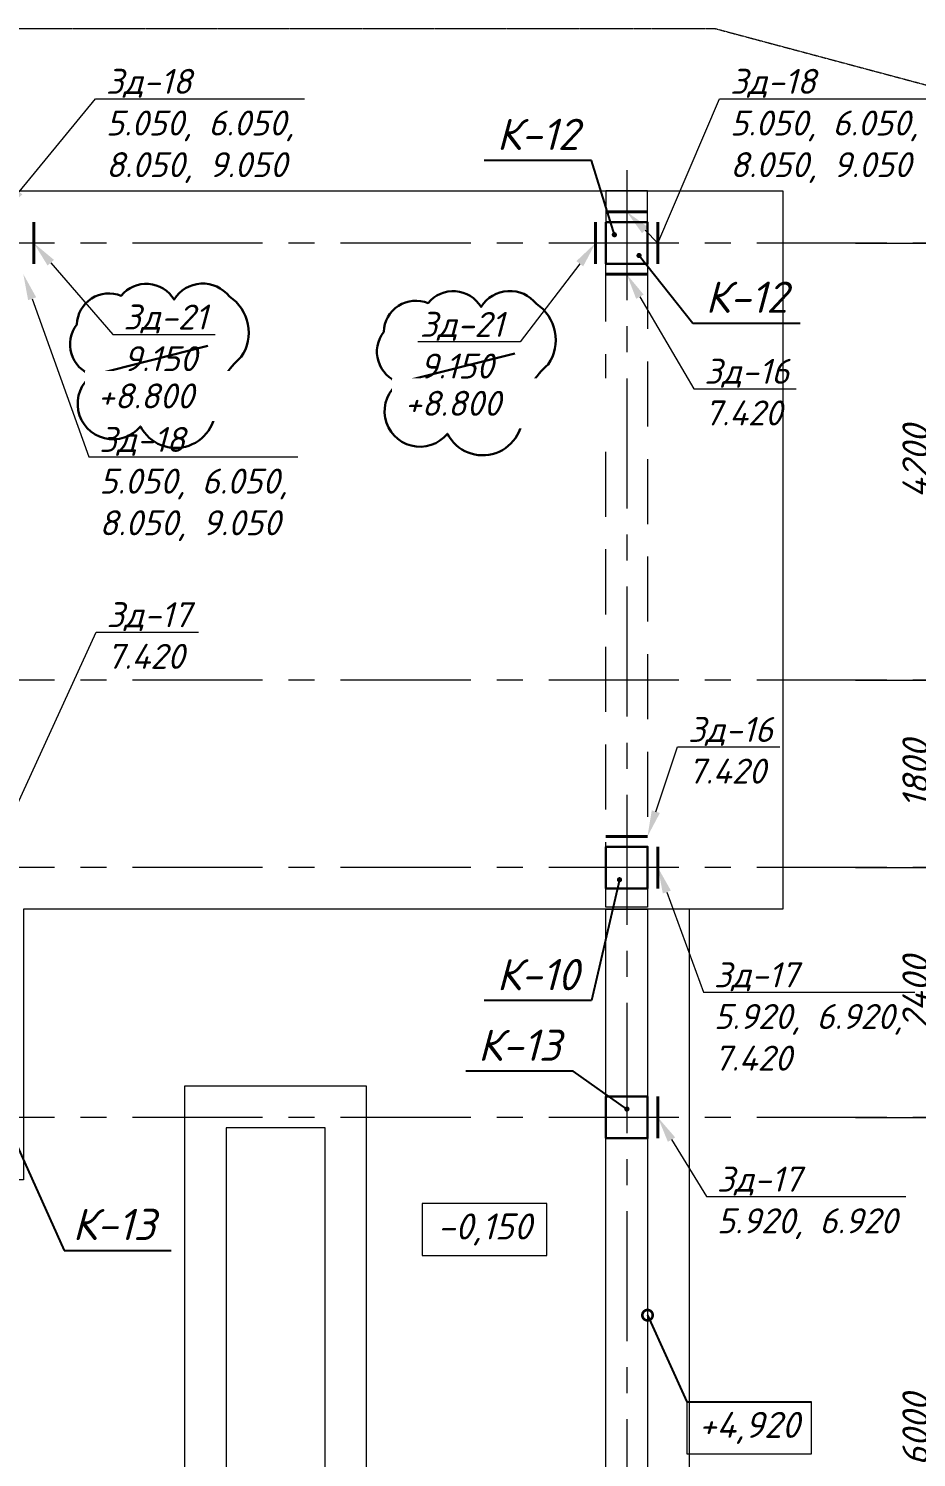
# Model space of a CAD drawing. Header units: millimetres. Extents: x -14920 to 775780, y -118968 to -4590.
# Drawn here: x 61900 to 70435, y -51472 to -37746 of the extents above; entities that cross this region are included whole.
import ezdxf
from ezdxf import colors
from ezdxf.entities.mleader import LeaderData, LeaderLine
from ezdxf.enums import TextEntityAlignment as Align
from ezdxf.math import Vec2, Vec3

# ---------------------------------------------------------------- set-up
doc = ezdxf.new("R2010")
doc.units = ezdxf.units.MM
doc.header["$PDMODE"] = 35
for name, pattern in [('CENTERX2', [4, 2.5, -0.5, 0.5, -0.5]), ('DASHED2', [0.375, 0.25, -0.125]), ('HIDDEN2', [4.7625, 3.175, -1.5875])]:
    doc.linetypes.add(name, pattern=pattern)
doc.layers.get('Defpoints').update_dxf_attribs({"color": 1, "lineweight": 0})
for name, color, linetype, lineweight in [('!!!!ИЗМ.4', 104, 'Continuous', 30), ('#Закл выноски и размеры', 7, 'Continuous', 13), ('#Закладные', 10, 'Continuous', 40), ('k_ Выноски', 7, 'Continuous', 13), ('k_ Осевая', 8, 'CENTERX2', 9), ('k_ Осевые размеры', 251, 'Continuous', 5), ('k_ Отметки', 251, 'Continuous', 13), ('k_ Позиции', 1, 'Continuous', 13), ('Балки', 24, 'DASHED2', 5), ('Колонна', 84, 'Continuous', 30), ('Линия пунктир', 190, 'HIDDEN2', 9), ('Линия Тонкая', 86, 'Continuous', 9), ('Перекрытие. Отм. 0.000', 214, 'Continuous', 40)]:
    doc.layers.add(name, color=color, linetype=linetype, lineweight=lineweight)
doc.styles.get("Standard").update_dxf_attribs({"font": 'isocpeur.ttf'})
doc.styles.add('STEP PR', font='isocpeui.ttf')
doc.dimstyles.get("Standard").update_dxf_attribs({"dimtxt": 0.18, "dimasz": 0.18, "dimexe": 0.18, "dimexo": 0.0625, "dimgap": 0.09, "dimtad": 0, "dimtih": 1, "dimtoh": 1, "dimdec": 4, "dimzin": 0, "dimdsep": 46, "dimtxsty": 'Standard', "dimcen": 0.09, "dimadec": 0, "dimazin": 0, "dimtfac": 1, "dimtdec": 4, "dimtofl": 0, "dimtmove": 0, "dimatfit": 3, "dimfxl": 1, "dimtolj": 1, "dimtzin": 0, "dimarcsym": 0})
doc.dimstyles.new('STEP PR', dxfattribs={"dimscale": 100, "dimtxt": 2.5, "dimasz": 2, "dimexe": 1, "dimexo": 2, "dimgap": 1, "dimtad": 1, "dimdec": 4, "dimlfac": -1, "dimtxsty": 'STEP PR', "dimblk": 'ARCHTICK', "dimcen": 2, "dimdle": 1.5, "dimclrt": 1, "dimadec": 0, "dimazin": 0, "dimtfac": 1, "dimtdec": 4, "dimtmove": 1, "dimatfit": 3, "dimldrblk": 'DOTSMALL', "dimfxl": 1, "dimtolj": 1, "dimtzin": 0, "dimarcsym": 0})

# ---------------------------------------------------------------- blocks, each defined once
blk = doc.blocks.new('_ArchTick')
at = {"color": 0, "linetype": 'ByBlock', "const_width": 0.15}
blk.add_lwpolyline([(-0.5, -0.5), (0.5, 0.5)], dxfattribs=at)
blk = doc.blocks.new('*D2259')
at = {"layer": 'Defpoints', "color": 0, "transparency": 16777216}
for p in [(69650, 6000), (70650, 6000), (69650, 0)]:
    blk.add_point(p, dxfattribs=at)
at = {"layer": 'k_ Осевые размеры', "color": 0, "lineweight": -2, "transparency": 16777216}
for p, q in [((70650, -150), (70650, 6150)), ((69850, 6000), (70750, 6000)), ((69850, 0), (70750, 0))]:
    blk.add_line(p, q, dxfattribs=at)
at = {"layer": 'k_ Осевые размеры', "color": 0, "lineweight": -2, "transparency": 16777216, "xscale": 200, "yscale": 200, "zscale": 200}
for p, rotation in [((70650, 6000), 90), ((70650, 0), 270)]:
    blk.add_blockref('_ArchTick', p, dxfattribs=dict(at, rotation=rotation))
at = {"layer": 'k_ Осевые размеры', "color": 1, "transparency": 16777216, "insert": (70425, 3000), "char_height": 250, "attachment_point": 5, "rotation": 90, "style": 'STEP PR'}
blk.add_mtext('\\A1;6000', dxfattribs=at)
blk = doc.blocks.new('_DotSmall')
at = {"color": 0, "linetype": 'ByBlock', "const_width": 0.5}
blk.add_lwpolyline([(-0.0625, 0, 1), (0.0625, 0, 1)], format="xyb", close=True, dxfattribs=at)
blk = doc.blocks.new('*D2260')
at = {"layer": 'Defpoints', "color": 0, "transparency": 16777216}
for p in [(69650, 10200), (70650, 10200), (69650, 8400)]:
    blk.add_point(p, dxfattribs=at)
at = {"layer": 'k_ Осевые размеры', "color": 0, "lineweight": -2, "transparency": 16777216}
for p, q in [((70650, 8250), (70650, 10350)), ((69850, 10200), (70750, 10200)), ((69850, 8400), (70750, 8400))]:
    blk.add_line(p, q, dxfattribs=at)
at = {"layer": 'k_ Осевые размеры', "color": 0, "lineweight": -2, "transparency": 16777216, "xscale": 200, "yscale": 200, "zscale": 200}
for p, rotation in [((70650, 10200), 90), ((70650, 8400), 270)]:
    blk.add_blockref('_ArchTick', p, dxfattribs=dict(at, rotation=rotation))
at = {"layer": 'k_ Осевые размеры', "color": 1, "transparency": 16777216, "insert": (70425, 9300), "char_height": 250, "attachment_point": 5, "rotation": 90, "style": 'STEP PR'}
blk.add_mtext('\\A1;1800', dxfattribs=at)
blk = doc.blocks.new('*D2261')
at = {"layer": 'Defpoints', "color": 0, "transparency": 16777216}
for p in [(69650, 14400), (70650, 14400), (69650, 10200)]:
    blk.add_point(p, dxfattribs=at)
at = {"layer": 'k_ Осевые размеры', "color": 0, "lineweight": -2, "transparency": 16777216}
for p, q in [((70650, 10050), (70650, 14550)), ((69850, 14400), (70750, 14400)), ((69850, 10200), (70750, 10200))]:
    blk.add_line(p, q, dxfattribs=at)
at = {"layer": 'k_ Осевые размеры', "color": 0, "lineweight": -2, "transparency": 16777216, "xscale": 200, "yscale": 200, "zscale": 200}
for p, rotation in [((70650, 14400), 90), ((70650, 10200), 270)]:
    blk.add_blockref('_ArchTick', p, dxfattribs=dict(at, rotation=rotation))
at = {"layer": 'k_ Осевые размеры', "color": 1, "transparency": 16777216, "insert": (70425, 12300), "char_height": 250, "attachment_point": 5, "rotation": 90, "style": 'STEP PR'}
blk.add_mtext('\\A1;4200', dxfattribs=at)
blk = doc.blocks.new('*D2262')
at = {"layer": 'Defpoints', "color": 0, "transparency": 16777216}
for p in [(69650, 14400), (69650, 0), (71350, 0)]:
    blk.add_point(p, dxfattribs=at)
at = {"layer": 'k_ Осевые размеры', "color": 0, "lineweight": -2, "transparency": 16777216}
for p, q in [((71350, 14550), (71350, -150)), ((69850, 14400), (71450, 14400)), ((69850, 0), (71450, 0))]:
    blk.add_line(p, q, dxfattribs=at)
at = {"layer": 'k_ Осевые размеры', "color": 0, "lineweight": -2, "transparency": 16777216, "xscale": 200, "yscale": 200, "zscale": 200}
for p, rotation in [((71350, 14400), 90), ((71350, 0), 270)]:
    blk.add_blockref('_ArchTick', p, dxfattribs=dict(at, rotation=rotation))
at = {"layer": 'k_ Осевые размеры', "color": 1, "transparency": 16777216, "insert": (71125, 7200), "char_height": 250, "attachment_point": 5, "rotation": 90, "style": 'STEP PR'}
blk.add_mtext('\\A1;14400', dxfattribs=at)
blk = doc.blocks.new('*D2263')
at = {"layer": 'Defpoints', "color": 0, "transparency": 16777216}
for p in [(69650, 8400), (70650, 8400), (69650, 6000)]:
    blk.add_point(p, dxfattribs=at)
at = {"layer": 'k_ Осевые размеры', "color": 0, "lineweight": -2, "transparency": 16777216}
for p, q in [((70650, 5850), (70650, 8550)), ((69850, 8400), (70750, 8400)), ((69850, 6000), (70750, 6000))]:
    blk.add_line(p, q, dxfattribs=at)
at = {"layer": 'k_ Осевые размеры', "color": 0, "lineweight": -2, "transparency": 16777216, "xscale": 200, "yscale": 200, "zscale": 200}
for p, rotation in [((70650, 8400), 90), ((70650, 6000), 270)]:
    blk.add_blockref('_ArchTick', p, dxfattribs=dict(at, rotation=rotation))
at = {"layer": 'k_ Осевые размеры', "color": 1, "transparency": 16777216, "insert": (70425, 7200), "char_height": 250, "attachment_point": 5, "rotation": 90, "style": 'STEP PR'}
blk.add_mtext('\\A1;2400', dxfattribs=at)
blk = doc.blocks.new('*U2186')
blk.add_lwpolyline([(-200, -200), (200, -200), (200, 200), (-200, 200)], close=True)
blk = doc.blocks.new('*U2358')
at = {"layer": 'Балки', "ltscale": 2500}
for points in [[(67450, 14600), (67850, 14600), (67850, 14900), (67450, 14900)], [(67450, 14200), (67850, 14200), (67850, 8020), (67450, 8020)]]:
    blk.add_lwpolyline(points, close=True, dxfattribs=at)
at = {"layer": 'Линия Тонкая'}
blk.add_lwpolyline([(67450, 8000), (67850, 8000), (67850, 200), (67450, 200)], close=True, dxfattribs=at)
for p in [(67650, 14400), (67650, 8400), (67650, 6000)]:
    blk.add_blockref('*U2186', p)
blk = doc.blocks.new('REINFORCED_CONCRETE')
blk = doc.blocks.new('*U2241')
at = {"layer": 'k_ Осевая', "ltscale": 500}
for points in [[(67650, 15100), (67650, -3900)], [(72150, 14400), (23500, 14400)], [(72150, 10200), (39900, 10200)], [(72150, 8400), (33900, 8400)], [(72150, 6000), (-4500, 6000)]]:
    blk.add_lwpolyline(points, dxfattribs=at)
at = {"layer": 'k_ Осевые размеры'}
for base, p1, p2, picture, middle in [((70650, 14400), (69650, 10200), (69650, 14400), '*D2261', (70425, 12300)), ((71350, 0), (69650, 14400), (69650, 0), '*D2262', (71125, 7200)), ((70650, 10200), (69650, 8400), (69650, 10200), '*D2260', (70425, 9300)), ((70650, 8400), (69650, 6000), (69650, 8400), '*D2263', (70425, 7200)), ((70650, 6000), (69650, 0), (69650, 6000), '*D2259', (70425, 3000))]:
    dim = blk.add_linear_dim(base=base, p1=p1, p2=p2, angle=90, dimstyle='STEP PR', dxfattribs=at)
    dim.commit()
    dim.dimension.update_dxf_attribs({"geometry": picture, "text_midpoint": middle})

msp = doc.modelspace()

# ---------------------------------------------------------------- linework, layer by layer
at = {"layer": '!!!!ИЗМ.4'}
for points in [[(63830.7391, -40319.56262, 0.52056705), (63299.30681, -40349.48366, 0.52056705), (63299.30681, -40349.48366, 0.52056705), (62790.32656, -40312.08289, 0.52056705), (62790.32656, -40312.08289, 0.52056705), (62363.68269, -40588.84985, 0.52056705), (62363.68269, -40588.84985, 0.52056705), (62513.38209, -41075.06301, 0.52056705), (62513.38209, -41075.06301, 1.138850238), (62975.98761, -41567.32283, 0.52056705), (62975.98761, -41567.32283, 0.8711724531), (63689.08816, -41317.59341, 0.52056705), (63689.08816, -41317.59341, -0.1567937114), (63945.09929, -40900.52716, 0.52056705), (63945.09929, -40900.52716, 0.4174855562)], [(66781.27555, -40390.51475, 0.52056705), (66249.84326, -40420.43579, 0.52056705), (66249.84326, -40420.43579, 0.52056705), (65740.86301, -40383.03502, 0.52056705), (65740.86301, -40383.03502, 0.52056705), (65314.21914, -40659.80197, 0.52056705), (65314.21914, -40659.80197, 0.52056705), (65463.91854, -41146.01514, 0.52056705), (65463.91854, -41146.01514, 1.138850238), (65926.52406, -41638.27495, 0.52056705), (65926.52406, -41638.27495, 0.8711724531), (66639.62461, -41388.54554, 0.52056705), (66639.62461, -41388.54554, -0.1567937114), (66895.63574, -40971.47928, 0.52056705), (66895.63574, -40971.47928, 0.4174855562)]]:
    msp.add_lwpolyline(points, format="xyb", close=True, dxfattribs=at)
for points in [[(63622.65568, -40795.28676), (62513.38209, -41075.06301)], [(66573.19213, -40866.23889), (65463.91854, -41146.01514)]]:
    msp.add_lwpolyline(points, dxfattribs=at)
at = {"layer": '#Закладные'}
for points in [[(67450, -39505.94546), (67850, -39505.94546)], [(67950, -39605.94546), (67950, -40005.94546)], [(67950, -45605.94546), (67950, -46005.94546)], [(67950, -48005.94546), (67950, -48405.94546)]]:
    msp.add_lwpolyline(points, dxfattribs=at)
at = {"layer": '#Закладные', "color": 5}
for points in [[(61950, -39605.94546), (61950, -40005.94546)], [(67350, -40005.94546), (67350, -39605.94546)], [(67450, -40105.94546), (67850, -40105.94546)], [(67450, -45505.94546), (67850, -45505.94546)]]:
    msp.add_lwpolyline(points, dxfattribs=at)
at = {"layer": 'k_ Отметки'}
for points in [[(65683.28603, -49532.6759), (66883.28603, -49532.6759), (66883.28603, -49032.6759), (65683.28603, -49032.6759)], [(68226.59707, -51438.68673), (69426.59707, -51438.68673), (69426.59707, -50938.68673), (68226.59707, -50938.68673)]]:
    msp.add_lwpolyline(points, close=True, dxfattribs=at)
at = {"layer": 'Линия пунктир'}
msp.add_lwpolyline([(-14920, -46413.67032), (-14920, -42175.94546), (-3100, -40505.94546), (14900, -40205.94546), (22500, -37745.94546), (68500, -37745.94546), (74340, -39305.94546)], dxfattribs=at)
at = {"layer": 'Линия Тонкая'}
for points in [[(63400, -52705.94546), (65150, -52705.94546), (65150, -47905.94546), (63400, -47905.94546)], [(63800, -52305.94546), (64750, -52305.94546), (64750, -48305.94546), (63800, -48305.94546)]]:
    msp.add_lwpolyline(points, close=True, dxfattribs=at)
at = {"layer": 'Перекрытие. Отм. 0.000', "lineweight": 5}
msp.add_lwpolyline([(58350, -39305.94546), (58350, -40005.94546), (58230, -40005.94546), (58230, -45085.94546), (59550, -45085.94546), (59550, -44585.94546), (61570, -44585.94546), (61570, -40005.94546), (61450, -40005.94546), (61450, -39305.94546), (67950, -39305.94546), (67950, -39305.94546), (69150, -39305.94546), (69150, -46205.94546), (61850, -46205.94546), (61850, -48805.94546), (33690, -48805.94546), (33690, -42605.94546), (34070, -42605.94546), (34070, -40005.94546), (33950, -40005.94546), (33950, -39605.94546), (33950, -39605.94546), (33950, -39305.94546)], close=True, dxfattribs=at)
for points in [[(68250, -46205.94546), (68250, -54805.94546), (61050, -54805.94546), (61050, -48805.94546)], [(67850, -46205.94546), (67850, -54405.94546), (61450, -54405.94546), (61450, -48805.94546)]]:
    msp.add_lwpolyline(points, dxfattribs=at)

# ---------------------------------------------------------------- block references
at = {"layer": 'k_ Осевая'}
msp.add_blockref('*U2241', (0, -54205.94546), dxfattribs=at)
at = {"layer": 'k_ Позиции'}
ref = msp.add_blockref('REINFORCED_CONCRETE', (66795.47445, -39012.17514), dxfattribs=dict(at, xscale=100, yscale=100, zscale=100))
ref.add_attrib('POSITION', 'К-12', dxfattribs={"layer": '0', "color": 0, "linetype": 'ByBlock', "height": 300, "style": 'STEP PR', "flags": 2}).set_placement((66795.47445, -38912.17514), align=Align.CENTER)
ref = msp.add_blockref('REINFORCED_CONCRETE', (68801.79846, -40576.47987), dxfattribs=dict(at, xscale=100, yscale=100, zscale=100))
ref.add_attrib('POSITION', 'К-12', dxfattribs={"layer": '0', "color": 0, "linetype": 'ByBlock', "height": 300, "style": 'STEP PR', "flags": 2}).set_placement((68801.79846, -40476.47987), align=Align.CENTER)
ref = msp.add_blockref('REINFORCED_CONCRETE', (66795.47445, -47084.21312), dxfattribs=dict(at, xscale=100, yscale=100, zscale=100))
ref.add_attrib('POSITION', 'К-10', dxfattribs={"layer": '0', "color": 0, "linetype": 'ByBlock', "height": 300, "style": 'STEP PR', "flags": 2}).set_placement((66795.47445, -46984.21312), align=Align.CENTER)
ref = msp.add_blockref('REINFORCED_CONCRETE', (66618.45952, -47762.61713), dxfattribs=dict(at, xscale=100, yscale=100, zscale=100))
ref.add_attrib('POSITION', 'К-13', dxfattribs={"layer": '0', "color": 0, "linetype": 'ByBlock', "height": 300, "style": 'STEP PR', "flags": 2}).set_placement((66618.45952, -47662.61713), align=Align.CENTER)
ref = msp.add_blockref('REINFORCED_CONCRETE', (62756.63183, -49484.21312), dxfattribs=dict(at, xscale=-100, yscale=100, zscale=100, rotation=4.156675004196587e-12))
ref.add_attrib('POSITION', 'К-13', dxfattribs={"layer": '0', "color": 0, "linetype": 'ByBlock', "height": 300, "style": 'STEP PR', "flags": 2}).set_placement((62721.17729, -49384.21312), align=Align.CENTER)
at = {"layer": 'Колонна'}
msp.add_blockref('*U2358', (0, -54205.94546), dxfattribs=at)

# ---------------------------------------------------------------- texts
at = {"layer": 'k_ Отметки', "char_height": 250, "width": 1200, "attachment_point": 5, "style": 'STEP PR'}
for s, insert in [('-0,150', (66283.28603, -49282.6759)), ('+4,920', (68826.59707, -51188.68673))]:
    msp.add_mtext(s, dxfattribs=dict(at, insert=insert))

# ---------------------------------------------------------------- leaders
at = {"layer": '#Закл выноски и размеры'}
ml = msp.add_multileader_mtext('Standard', dxfattribs=at)
ml.set_content('Зд-18\\P5.050, 6.050,\\P8.050, 9.050', color=256, style='STEP PR')
ml.set_leader_properties(color=256, linetype='ByLayer', lineweight=-1)
ml.build(insert=Vec2(0, 0))
ml.multileader.update_dxf_attribs({"text_left_attachment_type": 6, "text_right_attachment_type": 6, "dogleg_length": 0, "arrow_head_size": 250})
ctx = ml.context
ctx.base_point, ctx.char_height, ctx.arrow_head_size, ctx.landing_gap_size, ctx.plane_origin = Vec3(62543.17061, -38421.14987), 240, 250, 100, Vec3(78742.95338, -42922.93599)
ctx.left_attachment, ctx.right_attachment = 6, 6
notes = []
notes.append((ctx, [(0, (1, 1, 0), (62543.17061, -38421.14987), (1, 0), 0, [(0, [(61650, -39505.94546)], 0, [])])]))
ctx.mtext.insert, ctx.mtext.rotation, ctx.mtext.width, ctx.mtext.flow_direction = Vec3(62643.17061, -38133.14987), 6.2831853072, 2679.7530317, 5
ml = msp.add_multileader_mtext('Standard', dxfattribs=at)
ml.set_content('Зд-18\\P5.050, 6.050,\\P8.050, 9.050', color=256, style='STEP PR')
ml.set_leader_properties(color=256, linetype='ByLayer', lineweight=-1)
ml.build(insert=Vec2(0, 0))
ml.multileader.update_dxf_attribs({"text_left_attachment_type": 6, "text_right_attachment_type": 6, "dogleg_length": 0, "arrow_head_size": 250})
ctx = ml.context
ctx.base_point, ctx.char_height, ctx.arrow_head_size, ctx.landing_gap_size, ctx.plane_origin = Vec3(68543.17061, -38421.14987), 240, 250, 100, Vec3(84742.95338, -42922.93599)
ctx.left_attachment, ctx.right_attachment = 6, 6
notes.append((ctx, [(0, (1, 1, 0), (68543.17061, -38421.14987), (1, 0), 0, [(1, [(67650, -39505.94546), (67950, -39805.94546)], 0, [])])]))
ctx.mtext.insert, ctx.mtext.rotation, ctx.mtext.width, ctx.mtext.flow_direction = Vec3(68643.17061, -38133.14987), 6.2831853072, 2679.7530317, 5
at = {"layer": '#Закл выноски и размеры', "color": 5}
ml = msp.add_multileader_mtext('Standard', dxfattribs=at)
ml.set_content('Зд-21\\P9.150', color=5, style='STEP PR')
ml.set_leader_properties(color=256, linetype='ByLayer', lineweight=-1)
ml.build(insert=Vec2(0, 0))
ml.multileader.update_dxf_attribs({"text_left_attachment_type": 6, "text_right_attachment_type": 6, "dogleg_length": 0, "arrow_head_size": 250})
ctx = ml.context
ctx.base_point, ctx.char_height, ctx.arrow_head_size, ctx.landing_gap_size, ctx.plane_origin = Vec3(62711.25089, -40684.89281), 240, 250, 100, Vec3(79177.3701, -48848.56496)
ctx.left_attachment, ctx.right_attachment = 6, 6
notes.append((ctx, [(0, (1, 1, 0), (62711.25089, -40684.89281), (1, 0), 0, [(1, [(61950, -39805.94546)], 0, [])])]))
ctx.mtext.insert, ctx.mtext.rotation, ctx.mtext.width, ctx.mtext.flow_direction = Vec3(62811.25089, -40396.89281), 6.2831853072, 1886.4699691, 5
ml = msp.add_multileader_mtext('Standard', dxfattribs=at)
ml.set_content('Зд-21\\P9.150', color=5, style='STEP PR')
ml.set_leader_properties(color=256, linetype='ByLayer', lineweight=-1)
ml.build(insert=Vec2(0, 0))
ml.multileader.update_dxf_attribs({"text_left_attachment_type": 6, "text_right_attachment_type": 6, "dogleg_length": 0, "arrow_head_size": 250})
ctx = ml.context
ctx.base_point, ctx.char_height, ctx.arrow_head_size, ctx.landing_gap_size, ctx.plane_origin = Vec3(65561.78734, -40755.84494), 240, 250, 100, Vec3(81909.69326, -48983.53578)
ctx.left_attachment, ctx.right_attachment = 6, 6
notes.append((ctx, [(1, (1, 1, 0), (66626.15098, -40755.84494), (-1, 0), 0, [(1, [(67350.67254, -39805.94546)], 0, [])])]))
ctx.mtext.insert, ctx.mtext.rotation, ctx.mtext.width, ctx.mtext.flow_direction = Vec3(65661.78734, -40467.84494), 6.2831853072, 1886.4699691, 5
at = {"layer": '#Закл выноски и размеры'}
ml = msp.add_multileader_mtext('Standard', dxfattribs=at)
ml.set_content('Зд-18\\P5.050, 6.050,\\P8.050, 9.050', color=256, style='STEP PR')
ml.set_leader_properties(color=256, linetype='ByLayer', lineweight=-1)
ml.build(insert=Vec2(0, 0))
ml.multileader.update_dxf_attribs({"text_left_attachment_type": 6, "text_right_attachment_type": 6, "dogleg_length": 0, "arrow_head_size": 250})
ctx = ml.context
ctx.base_point, ctx.char_height, ctx.arrow_head_size, ctx.landing_gap_size, ctx.plane_origin = Vec3(62479.80531, -41861.26288), 240, 250, 100, Vec3(78791.50872, -45082.86282)
ctx.left_attachment, ctx.right_attachment = 6, 6
notes.append((ctx, [(0, (1, 1, 0), (62479.80531, -41861.26288), (1, 0), 0, [(0, [(61850, -40105.94546)], 0, [])])]))
ctx.mtext.insert, ctx.mtext.rotation, ctx.mtext.width, ctx.mtext.flow_direction = Vec3(62579.80531, -41573.26288), 6.2831853072, 2679.7530317, 5
at = {"layer": '#Закл выноски и размеры', "color": 5}
ml = msp.add_multileader_mtext('Standard', dxfattribs=at)
ml.set_content('Зд-16\\P7.420', color=5, style='STEP PR')
ml.set_leader_properties(color=256, linetype='ByLayer', lineweight=-1)
ml.build(insert=Vec2(0, 0))
ml.multileader.update_dxf_attribs({"text_left_attachment_type": 6, "text_right_attachment_type": 6, "dogleg_length": 0, "arrow_head_size": 250})
ctx = ml.context
ctx.base_point, ctx.char_height, ctx.arrow_head_size, ctx.landing_gap_size, ctx.plane_origin = Vec3(68295.43755, -41206.3739), 240, 250, 100, Vec3(84820.884, -50528.22748)
ctx.left_attachment, ctx.right_attachment = 6, 6
notes.append((ctx, [(0, (1, 1, 0), (68295.43755, -41206.3739), (1, 0), 0, [(1, [(67650, -40105.94546)], 0, [])])]))
ctx.mtext.insert, ctx.mtext.rotation, ctx.mtext.width, ctx.mtext.flow_direction = Vec3(68395.43755, -40918.3739), 6.2831853072, 1886.4699691, 5
at = {"layer": '#Закл выноски и размеры'}
ml = msp.add_multileader_mtext('Standard', dxfattribs=at)
ml.set_content('Зд-17\\P7.420', color=256, style='STEP PR')
ml.set_leader_properties(color=256, linetype='ByLayer', lineweight=-1)
ml.build(insert=Vec2(0, 0))
ml.multileader.update_dxf_attribs({"text_left_attachment_type": 6, "text_right_attachment_type": 6, "dogleg_length": 0, "arrow_head_size": 250})
ctx = ml.context
ctx.base_point, ctx.char_height, ctx.arrow_head_size, ctx.landing_gap_size, ctx.plane_origin = Vec3(62550.25002, -43544.59546), 240, 250, 100, Vec3(72051.3271, -49304.0588)
ctx.left_attachment, ctx.right_attachment = 6, 6
notes.append((ctx, [(0, (1, 1, 0), (62550.25002, -43544.59546), (1, 0), 0, [(0, [(61650, -45505.94546)], 0, [])])]))
ctx.mtext.insert, ctx.mtext.rotation, ctx.mtext.width, ctx.mtext.defined_height, ctx.mtext.flow_direction = Vec3(62650.25002, -43256.59546), 6.2831853072, 2507.8505885, 1041.78184, 5
at = {"layer": '#Закл выноски и размеры', "color": 5}
ml = msp.add_multileader_mtext('Standard', dxfattribs=at)
ml.set_content('Зд-16\\P7.420', color=5, style='STEP PR')
ml.set_leader_properties(color=256, linetype='ByLayer', lineweight=-1)
ml.build(insert=Vec2(0, 0))
ml.multileader.update_dxf_attribs({"text_left_attachment_type": 6, "text_right_attachment_type": 6, "dogleg_length": 0, "arrow_head_size": 250})
ctx = ml.context
ctx.base_point, ctx.char_height, ctx.arrow_head_size, ctx.landing_gap_size, ctx.plane_origin = Vec3(68138.38818, -44647.1176), 240, 250, 100, Vec3(84663.83463, -53968.97118)
ctx.left_attachment, ctx.right_attachment = 6, 6
notes.append((ctx, [(0, (1, 1, 0), (68138.38818, -44647.1176), (1, 0), 0, [(1, [(67850, -45505.94546)], 0, [])])]))
ctx.mtext.insert, ctx.mtext.rotation, ctx.mtext.width, ctx.mtext.flow_direction = Vec3(68238.38818, -44359.1176), 6.2831853072, 1886.4699691, 5
at = {"layer": '#Закл выноски и размеры'}
ml = msp.add_multileader_mtext('Standard', dxfattribs=at)
ml.set_content('Зд-17\\P5.920, 6.920, 7.420', color=256, style='STEP PR')
ml.set_leader_properties(color=256, linetype='ByLayer', lineweight=-1)
ml.build(insert=Vec2(0, 0))
ml.multileader.update_dxf_attribs({"text_left_attachment_type": 6, "text_right_attachment_type": 6, "dogleg_length": 0, "arrow_head_size": 250})
ctx = ml.context
ctx.base_point, ctx.char_height, ctx.arrow_head_size, ctx.landing_gap_size, ctx.plane_origin = Vec3(68388.18516, -47004.37536), 240, 250, 100, Vec3(79075.95754, -50043.37049)
ctx.left_attachment, ctx.right_attachment = 6, 6
notes.append((ctx, [(0, (1, 1, 0), (68388.18516, -47004.37536), (1, 0), 0, [(0, [(67950, -45805.94546)], 0, [])])]))
ctx.mtext.insert, ctx.mtext.rotation, ctx.mtext.width, ctx.mtext.defined_height, ctx.mtext.flow_direction = Vec3(68488.18516, -46716.37536), 6.2831853072, 1913.6363636, 753.78184, 5
ml = msp.add_multileader_mtext('Standard', dxfattribs=at)
ml.set_content('Зд-17\\P5.920, 6.920', color=256, style='STEP PR')
ml.set_leader_properties(color=256, linetype='ByLayer', lineweight=-1)
ml.build(insert=Vec2(0, 0))
ml.multileader.update_dxf_attribs({"text_left_attachment_type": 6, "text_right_attachment_type": 6, "dogleg_length": 0, "arrow_head_size": 250})
ctx = ml.context
ctx.base_point, ctx.char_height, ctx.arrow_head_size, ctx.landing_gap_size, ctx.plane_origin = Vec3(68416.20636, -48967.32853), 240, 250, 100, Vec3(79075.95754, -52443.37049)
ctx.left_attachment, ctx.right_attachment = 6, 6
notes.append((ctx, [(0, (1, 1, 0), (68416.20636, -48967.32853), (1, 0), 0, [(0, [(67950, -48205.94546)], 0, [])])]))
ctx.mtext.insert, ctx.mtext.rotation, ctx.mtext.width, ctx.mtext.defined_height, ctx.mtext.flow_direction = Vec3(68516.20636, -48679.32853), 6.2831853072, 1913.6363636, 753.78184, 5
at = {"layer": 'k_ Выноски', "ltscale": 100}
for points in [[(67531.30833, -39726.16731), (67311.06399, -39012.17514), (66279.88491, -39012.17514)], [(67768.69167, -39926.16731), (68286.20892, -40576.47987), (69317.388, -40576.47987)], [(67580.47855, -45922.74425), (67311.06399, -47084.21312), (66279.88491, -47084.21312)], [(67651.92967, -48125.31636), (67134.04906, -47762.61713), (66102.86998, -47762.61713)], [(61719.52145, -48322.74425), (62241.04229, -49484.21312), (63272.22137, -49484.21312)]]:
    msp.add_leader(points, dimstyle='Standard', override={"dimscale": 100, "dimtxt": 2.5, "dimasz": 2, "dimexe": 1, "dimexo": 2, "dimgap": 0.7, "dimtih": 0, "dimtoh": 0, "dimlfac": -1, "dimzin": 8, "dimcen": 2, "dimdle": 1, "dimclrt": 1, "dimadec": 4, "dimtmove": 1, "dimldrblk": 'DotSmall', "dimfxl": 100}, dxfattribs=at)
at = {"layer": 'k_ Отметки'}
msp.add_leader([(67850, -50105.94546), (68226.59707, -50938.68673), (69427.2303, -50938.68673)], dimstyle='STEP PR', override={"dimgap": 1, "dimtad": 0}, dxfattribs=at)
for ctx, leaders in notes:
    for number, flags, end, landing, length, lines in leaders:
        leader = LeaderData()
        leader.index, (leader.has_last_leader_line, leader.has_dogleg_vector, leader.attachment_direction) = number, flags
        leader.last_leader_point, leader.dogleg_vector, leader.dogleg_length = Vec3(end), Vec3(landing), length
        for number, points, colour, breaks in lines:
            line = LeaderLine()
            line.index, line.vertices, line.color, line.breaks = number, Vec3.list(points), colors.encode_raw_color(colour), breaks
            leader.lines.append(line)
        ctx.leaders.append(leader)

# ---------------------------------------------------------------- next in the draw order: texts
at = {"layer": '!!!!ИЗМ.4', "char_height": 240, "width": 1886.4699691, "attachment_point": 1, "style": 'STEP PR', "bg_fill": 2}
for insert in [(62563.41898, -41154.99181), (65513.95543, -41225.94393)]:
    msp.add_mtext('+8.800', dxfattribs=dict(at, insert=insert))

doc.saveas('drawing.dxf')
